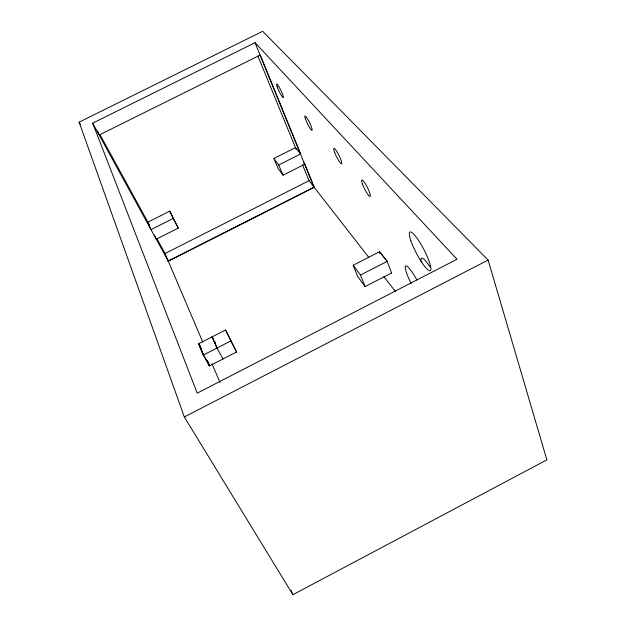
<?xml version="1.0" encoding="UTF-8"?>
<svg xmlns="http://www.w3.org/2000/svg" width="626" height="626" viewBox="0 0 626 626"><rect width="100%" height="100%" fill="white"/><g stroke="black" fill="none" stroke-linecap="round" stroke-linejoin="round"><path stroke-width="0.94" d="M292.89 594.7L546.881 459.867L488.123 260.064L262.654 31.3L79.119 122.164L184.326 416.947L292.89 594.7L291.051 590.177M184.326 416.947L488.123 260.064M236.542 351.992L209.491 365.897L203.372 355.02L198.653 343.752L225.524 329.988L236.542 351.992L225.524 329.988M353.166 265.236L360.466 275.064L387.291 261.3L379.544 251.715L353.166 265.236L357.759 276.653L365.075 286.591L391.641 272.936M230.697 340.998L203.372 355.02L198.755 343.705L200.617 347.023M202.777 342.109L165.045 253.514L309.033 180.695L368.863 257.458M167.752 261.238L313.626 187.377M273.844 158.495L295.464 147.611L300.597 153.965L278.687 165.006L273.844 158.495L278.187 168.613L283.054 175.21L304.792 164.239L314.221 187.338L168.324 261.206L92.679 123.165L255.056 42.693L457.019 259.258L197.213 393.151L92.679 123.165M169.763 211.158L147.892 222.167L151.015 229.617L173.183 218.443L169.763 211.158L178.261 228.091L156.257 239.195L154.497 235.008M303.649 162.807L304.792 164.239M383.902 276.715L395.327 291.348M198.653 343.752L201.455 348.737M79.119 122.164L80.551 124.723M222.981 358.964L216.995 348.025L212.058 336.89L212.965 338.556M99.855 134.387L149.191 224.546M156.766 238.389L165.045 253.514M213.059 338.51L212.151 336.835L217.097 347.978M214.788 341.898L215.704 343.564M173.183 218.443L178.261 228.091M278.687 165.006L283.054 175.21M211.964 363.683L220.008 382.556M208.114 362.36L209.585 365.85L203.473 354.965L198.755 343.705M207.284 360.662L209.491 365.897L207.331 360.639M257.881 55.988L296.161 149.309M302.53 164.841L309.033 180.695M300.597 153.965L260.213 55.065L99.174 135.02L97.562 130.897M255.056 42.693L314.142 187.377M360.466 275.064L365.075 286.591M379.544 251.715L380.217 253.491M380.123 253.538L379.45 251.762L387.189 261.347L391.547 272.983M411.118 283.351A19.609 3.365 62.1 0 1 405.656 265.894A19.609 3.365 62.1 0 1 416.924 280.002M421.361 262.505A19.602 3.717 62 0 1 430.539 267.717M277.177 86.756A7.512 1.017 64.2 0 0 283.046 97.601A7.512 1.017 64.2 0 0 279.83 88.266A7.512 1.017 64.2 0 0 277.177 86.756M305.277 118.51A8.068 1.197 64 0 0 311.678 130.302A8.068 1.197 64 0 0 308.524 120.591A8.068 1.197 64 0 0 305.277 118.51M334.707 152.611A8.654 1.393 63.6 0 0 341.577 163.871A8.654 1.393 63.6 0 0 337.007 151.836A8.654 1.393 63.6 0 0 334.707 152.611M362.517 184.247A9.218 1.588 63.3 0 0 370.044 196.494A9.218 1.588 63.3 0 0 365.443 183.958A9.218 1.588 63.3 0 0 362.517 184.247M410.805 240.564A21.824 4.186 62.3 0 0 429.491 270.722A21.824 4.186 62.3 0 0 420.015 242.724A21.824 4.186 62.3 0 0 410.805 240.564"/></g></svg>
